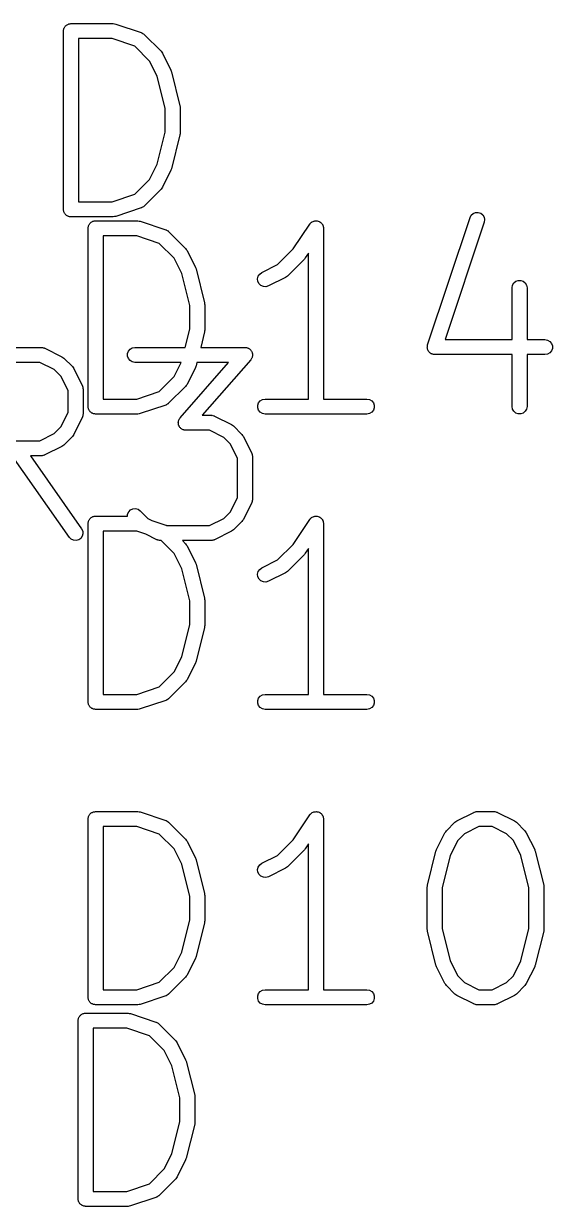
# Model space of a CAD drawing. Extents: x 0 to 76, y -93 to 10.
# Drawn here: x 16.44 to 20.02, y -63.99 to -55.99 of the extents above; entities that cross this region are included whole.
import ezdxf

# ---------------------------------------------------------------- set-up
doc = ezdxf.new("R2010")
doc.units = 0
doc.header["$MEASUREMENT"] = 0
doc.layers.add('BLACK', color=7, linetype='CONTINUOUS')

msp = doc.modelspace()

# ---------------------------------------------------------------- linework, layer by layer
at = {"layer": 'Black'}
for p, q in [((16.7047, -56.036), (16.7055, -56.0317)), ((16.7047, -57.2425), (16.7047, -56.036)), ((16.7055, -56.0272), (16.707, -56.0231)), ((16.7055, -56.0317), (16.7055, -56.0272)), ((16.707, -56.0231), (16.7078, -56.0187)), ((16.7078, -56.0187), (16.71, -56.0148)), ((16.71, -56.0148), (16.7116, -56.0106)), ((16.7116, -56.0106), (16.7144, -56.0072)), ((16.7144, -56.0072), (16.7166, -56.0034)), ((16.7166, -56.0034), (16.72, -56.0005)), ((16.72, -56.0005), (16.7229, -55.9971)), ((16.7229, -55.9971), (16.7267, -55.9949)), ((16.7267, -55.9949), (16.7301, -55.9921)), ((16.7301, -55.9921), (16.7343, -55.9905)), ((16.7343, -55.9905), (16.7382, -55.9883)), ((16.7382, -55.9883), (16.7425, -55.9875)), ((16.7425, -55.9875), (16.7467, -55.986)), ((16.7467, -55.986), (16.7512, -55.986)), ((16.7512, -55.986), (16.7555, -55.9852)), ((16.7555, -55.9852), (17.0428, -55.9852)), ((17.0428, -55.9852), (17.0508, -55.9867)), ((17.0508, -55.9867), (17.0589, -55.9879)), ((17.0589, -55.9879), (17.2312, -56.0453)), ((17.2312, -56.0453), (17.2338, -56.0467)), ((17.2338, -56.0467), (17.2366, -56.0475)), ((17.2366, -56.0475), (17.2415, -56.0509)), ((17.2415, -56.0509), (17.2467, -56.0537)), ((17.2467, -56.0537), (17.2487, -56.0559)), ((17.2487, -56.0559), (17.2511, -56.0576)), ((16.8063, -56.0868), (16.8063, -57.1917)), ((17.0346, -56.0868), (16.8063, -56.0868)), ((17.1877, -56.1379), (17.0346, -56.0868)), ((17.2511, -56.0576), (17.366, -56.1725)), ((17.2883, -56.2385), (17.1877, -56.1379)), ((17.366, -56.1725), (17.3707, -56.1792)), ((17.3707, -56.1792), (17.3755, -56.1857)), ((17.3755, -56.1857), (17.433, -56.3006)), ((17.3396, -56.341), (17.2883, -56.2385)), ((17.3942, -56.5594), (17.3396, -56.341)), ((17.433, -56.3006), (17.4345, -56.3059)), ((17.4345, -56.3059), (17.4368, -56.311)), ((17.4368, -56.311), (17.4943, -56.5408)), ((17.3942, -56.7192), (17.3942, -56.5594)), ((17.4943, -56.5408), (17.4947, -56.547)), ((17.4947, -56.547), (17.4958, -56.5531)), ((17.4958, -56.5531), (17.4958, -56.7255)), ((17.3396, -56.9376), (17.3942, -56.7192)), ((17.4943, -56.7378), (17.4368, -56.9676)), ((17.4947, -56.7316), (17.4943, -56.7378)), ((17.4958, -56.7255), (17.4947, -56.7316)), ((17.2883, -57.0401), (17.3396, -56.9376)), ((17.433, -56.978), (17.3755, -57.0929)), ((17.4345, -56.9727), (17.433, -56.978)), ((17.4368, -56.9676), (17.4345, -56.9727)), ((17.1877, -57.1407), (17.2883, -57.0401)), ((17.3755, -57.0929), (17.3707, -57.0994)), ((17.0346, -57.1917), (17.1877, -57.1407)), ((17.366, -57.1061), (17.2511, -57.221)), ((17.3707, -57.0994), (17.366, -57.1061)), ((16.7055, -57.2469), (16.7047, -57.2425)), ((16.7055, -57.2514), (16.7055, -57.2469)), ((16.707, -57.2555), (16.7055, -57.2514)), ((16.7078, -57.2599), (16.707, -57.2555)), ((16.8063, -57.1917), (17.0346, -57.1917)), ((17.2312, -57.2333), (17.0589, -57.2907)), ((17.2338, -57.2319), (17.2312, -57.2333)), ((17.2366, -57.2311), (17.2338, -57.2319)), ((17.2415, -57.2277), (17.2366, -57.2311)), ((17.2467, -57.2249), (17.2415, -57.2277)), ((17.2487, -57.2227), (17.2467, -57.2249)), ((17.2511, -57.221), (17.2487, -57.2227)), ((16.71, -57.2638), (16.7078, -57.2599)), ((16.7116, -57.2679), (16.71, -57.2638)), ((16.7144, -57.2714), (16.7116, -57.2679)), ((16.7166, -57.2752), (16.7144, -57.2714)), ((16.72, -57.2781), (16.7166, -57.2752)), ((16.7229, -57.2815), (16.72, -57.2781)), ((16.7267, -57.2837), (16.7229, -57.2815)), ((16.7301, -57.2865), (16.7267, -57.2837)), ((16.7343, -57.2881), (16.7301, -57.2865)), ((16.7382, -57.2903), (16.7343, -57.2881)), ((16.7425, -57.2911), (16.7382, -57.2903)), ((16.7467, -57.2926), (16.7425, -57.2911)), ((16.7512, -57.2926), (16.7467, -57.2926)), ((16.7555, -57.2933), (16.7512, -57.2926)), ((17.0428, -57.2933), (16.7555, -57.2933)), ((16.8833, -57.3384), (16.8868, -57.3355)), ((16.8868, -57.3355), (16.8896, -57.3321)), ((16.8896, -57.3321), (16.8935, -57.3299)), ((16.8935, -57.3299), (16.8969, -57.3271)), ((16.8969, -57.3271), (16.901, -57.3255)), ((16.901, -57.3255), (16.9049, -57.3233)), ((16.9049, -57.3233), (16.9093, -57.3225)), ((16.9093, -57.3225), (16.9134, -57.321)), ((16.9134, -57.321), (16.9179, -57.321)), ((16.9179, -57.321), (16.9223, -57.3202)), ((16.9223, -57.3202), (17.2095, -57.3202)), ((17.0508, -57.2919), (17.0428, -57.2933)), ((17.0589, -57.2907), (17.0508, -57.2919)), ((17.2095, -57.3202), (17.2175, -57.3217)), ((17.2175, -57.3217), (17.2256, -57.3229)), ((17.2256, -57.3229), (17.3979, -57.3803)), ((18.3771, -57.3384), (18.3818, -57.3345)), ((18.3818, -57.3345), (18.3859, -57.3301)), ((18.3859, -57.3301), (18.3885, -57.3289)), ((18.3885, -57.3289), (18.3906, -57.3271)), ((18.3906, -57.3271), (18.3963, -57.325)), ((18.3963, -57.325), (18.4018, -57.3223)), ((18.4018, -57.3223), (18.4046, -57.322)), ((18.4046, -57.322), (18.4072, -57.321)), ((18.4072, -57.321), (18.4133, -57.321)), ((18.4133, -57.321), (18.4193, -57.3204)), ((18.4193, -57.3204), (18.422, -57.321)), ((18.422, -57.321), (18.4248, -57.321)), ((18.4248, -57.321), (18.4305, -57.3231)), ((18.4305, -57.3231), (18.4364, -57.3245)), ((18.4364, -57.3245), (18.4388, -57.3261)), ((18.4388, -57.3261), (18.4414, -57.3271)), ((18.4414, -57.3271), (18.4461, -57.331)), ((18.4461, -57.331), (18.4511, -57.3343)), ((18.4511, -57.3343), (18.4528, -57.3366)), ((18.4528, -57.3366), (18.4549, -57.3384)), ((19.1722, -58.1593), (19.4594, -57.2975)), ((19.5558, -57.3297), (19.2908, -58.1246)), ((19.4594, -57.2975), (19.4678, -57.282)), ((19.4678, -57.282), (19.481, -57.2703)), ((19.481, -57.2703), (19.4974, -57.2638)), ((19.4974, -57.2638), (19.5151, -57.2633)), ((19.5151, -57.2633), (19.5318, -57.2689)), ((19.5318, -57.2689), (19.5456, -57.2799)), ((19.5456, -57.2799), (19.5549, -57.2949)), ((19.5549, -57.2949), (19.5584, -57.3122)), ((19.5584, -57.3122), (19.5558, -57.3297)), ((16.8715, -57.371), (16.8722, -57.3667)), ((16.8715, -58.5775), (16.8715, -57.371)), ((16.8722, -57.3622), (16.8738, -57.3581)), ((16.8722, -57.3667), (16.8722, -57.3622)), ((16.8738, -57.3581), (16.8745, -57.3537)), ((16.8745, -57.3537), (16.8767, -57.3498)), ((16.8767, -57.3498), (16.8783, -57.3456)), ((16.8783, -57.3456), (16.8811, -57.3422)), ((16.8811, -57.3422), (16.8833, -57.3384)), ((17.3979, -57.3803), (17.4005, -57.3817)), ((17.4005, -57.3817), (17.4033, -57.3825)), ((17.4033, -57.3825), (17.4082, -57.3859)), ((17.4082, -57.3859), (17.4135, -57.3887)), ((17.4135, -57.3887), (17.4154, -57.3909)), ((17.4154, -57.3909), (17.4178, -57.3926)), ((17.4178, -57.3926), (17.5327, -57.5075)), ((18.2616, -57.511), (18.3738, -57.3429)), ((18.3738, -57.3429), (18.3757, -57.3408)), ((18.3757, -57.3408), (18.3771, -57.3384)), ((18.4549, -57.3384), (18.458, -57.3436)), ((18.458, -57.3436), (18.4616, -57.3485)), ((18.4616, -57.3485), (18.4624, -57.3512)), ((18.4624, -57.3512), (18.4638, -57.3537)), ((18.4638, -57.3537), (18.4648, -57.3596)), ((18.4648, -57.3596), (18.4665, -57.3655)), ((18.4665, -57.3655), (18.4663, -57.3683)), ((18.4663, -57.3683), (18.4668, -57.371)), ((18.4668, -57.371), (18.4668, -58.5267)), ((16.9731, -57.4218), (16.9731, -58.5267)), ((17.2013, -57.4218), (16.9731, -57.4218)), ((17.3544, -57.4729), (17.2013, -57.4218)), ((17.455, -57.5735), (17.3544, -57.4729)), ((17.5063, -57.676), (17.455, -57.5735)), ((17.5327, -57.5075), (17.5374, -57.5142)), ((17.5374, -57.5142), (17.5422, -57.5207)), ((17.5422, -57.5207), (17.5997, -57.6356)), ((18.1561, -57.6166), (18.2616, -57.511)), ((18.3399, -57.5752), (18.337, -57.5793)), ((18.3434, -57.5716), (18.3399, -57.5752)), ((18.3652, -57.5388), (18.3434, -57.5716)), ((18.3652, -58.5267), (18.3652, -57.5388)), ((17.5997, -57.6356), (17.6013, -57.6409)), ((17.6013, -57.6409), (17.6035, -57.646)), ((17.6035, -57.646), (17.661, -57.8758)), ((18.0486, -57.6703), (18.1561, -57.6166)), ((18.337, -57.5793), (18.2221, -57.6942)), ((17.5609, -57.8944), (17.5063, -57.676)), ((18.0206, -57.7127), (18.0247, -57.6956)), ((18.0226, -57.7302), (18.0206, -57.7127)), ((18.0305, -57.746), (18.0226, -57.7302)), ((18.0247, -57.6956), (18.0344, -57.6808)), ((18.0344, -57.6808), (18.0486, -57.6703)), ((18.2089, -57.7037), (18.094, -57.7612)), ((18.2155, -57.6989), (18.2089, -57.7037)), ((18.2221, -57.6942), (18.2155, -57.6989)), ((19.756, -57.7406), (19.7695, -57.7292)), ((19.7695, -57.7292), (19.7861, -57.7232)), ((19.7861, -57.7232), (19.8037, -57.7232)), ((19.8037, -57.7232), (19.8203, -57.7292)), ((19.8203, -57.7292), (19.8338, -57.7406)), ((18.0433, -57.7582), (18.0305, -57.746)), ((18.0595, -57.7652), (18.0433, -57.7582)), ((18.0771, -57.7662), (18.0595, -57.7652)), ((18.094, -57.7612), (18.0771, -57.7662)), ((19.7441, -57.7732), (19.7471, -57.7558)), ((19.7441, -58.1246), (19.7441, -57.7732)), ((19.7471, -57.7558), (19.756, -57.7406)), ((19.8338, -57.7406), (19.8426, -57.7558)), ((19.8426, -57.7558), (19.8457, -57.7732)), ((19.8457, -57.7732), (19.8457, -58.1246)), ((17.5609, -58.0542), (17.5609, -57.8944)), ((17.661, -57.8758), (17.6614, -57.882)), ((17.6614, -57.882), (17.6625, -57.8881)), ((17.6625, -57.8881), (17.6625, -58.0605)), ((17.5301, -58.1772), (17.5609, -58.0542)), ((17.661, -58.0728), (17.6349, -58.1772)), ((17.6614, -58.0666), (17.661, -58.0728)), ((17.6625, -58.0605), (17.6614, -58.0666)), ((19.2908, -58.1246), (19.7441, -58.1246)), ((19.8457, -58.1246), (19.9672, -58.1246)), ((19.9672, -58.1246), (19.9846, -58.1276)), ((19.9846, -58.1276), (19.9999, -58.1365)), ((19.9999, -58.1365), (20.0112, -58.15)), ((16.0973, -58.1772), (16.5569, -58.1772)), ((16.5569, -58.1772), (16.5598, -58.1778)), ((16.5598, -58.1778), (16.5627, -58.1776)), ((16.5627, -58.1776), (16.5684, -58.1793)), ((16.5684, -58.1793), (16.5743, -58.1803)), ((16.5743, -58.1803), (16.5768, -58.1818)), ((16.5768, -58.1818), (16.5796, -58.1826)), ((16.5796, -58.1826), (16.6945, -58.2401)), ((17.1388, -58.2192), (17.1449, -58.2026)), ((17.1449, -58.2026), (17.1562, -58.1891)), ((17.1562, -58.1891), (17.1715, -58.1803)), ((17.1715, -58.1803), (17.1889, -58.1772)), ((17.1889, -58.1772), (17.5301, -58.1772)), ((17.6349, -58.1772), (17.9357, -58.1772)), ((17.9357, -58.1772), (17.9406, -58.1781)), ((17.9406, -58.1781), (17.9456, -58.1782)), ((17.9456, -58.1782), (17.9493, -58.1796)), ((17.9493, -58.1796), (17.9531, -58.1803)), ((17.9531, -58.1803), (17.9574, -58.1828)), ((17.9574, -58.1828), (17.962, -58.1846)), ((17.962, -58.1846), (17.965, -58.1872)), ((17.965, -58.1872), (17.9684, -58.1891)), ((17.9684, -58.1891), (17.9716, -58.1929)), ((17.9716, -58.1929), (17.9753, -58.1962)), ((17.9753, -58.1962), (17.9772, -58.1996)), ((17.9772, -58.1996), (17.9797, -58.2026)), ((17.9797, -58.2026), (17.9814, -58.2073)), ((17.9814, -58.2073), (17.9838, -58.2117)), ((17.9838, -58.2117), (17.9844, -58.2155)), ((17.9844, -58.2155), (17.9858, -58.2192)), ((19.1696, -58.1768), (19.1703, -58.1717)), ((19.1703, -58.1804), (19.1696, -58.1768)), ((19.1703, -58.1666), (19.1716, -58.163)), ((19.1703, -58.1717), (19.1703, -58.1666)), ((19.1703, -58.1842), (19.1703, -58.1804)), ((19.1721, -58.189), (19.1703, -58.1842)), ((19.1716, -58.163), (19.1722, -58.1593)), ((19.1731, -58.1941), (19.1721, -58.189)), ((19.1751, -58.1973), (19.1731, -58.1941)), ((19.1764, -58.2008), (19.1751, -58.1973)), ((19.1797, -58.2047), (19.1764, -58.2008)), ((19.1823, -58.2091), (19.1797, -58.2047)), ((19.1853, -58.2114), (19.1823, -58.2091)), ((19.1877, -58.2143), (19.1853, -58.2114)), ((19.1922, -58.2169), (19.1877, -58.2143)), ((19.1962, -58.2201), (19.1922, -58.2169)), ((19.9999, -58.2143), (19.9846, -58.2231)), ((20.0112, -58.2008), (19.9999, -58.2143)), ((20.0112, -58.15), (20.0173, -58.1666)), ((20.0173, -58.1842), (20.0112, -58.2008)), ((20.0173, -58.1666), (20.0173, -58.1842)), ((16.5449, -58.2788), (16.1481, -58.2788)), ((16.6417, -58.3273), (16.5449, -58.2788)), ((16.6945, -58.2401), (16.701, -58.2449)), ((16.701, -58.2449), (16.7077, -58.2496)), ((16.7077, -58.2496), (16.7652, -58.307)), ((17.1388, -58.2369), (17.1388, -58.2192)), ((17.1449, -58.2534), (17.1388, -58.2369)), ((17.1562, -58.267), (17.1449, -58.2534)), ((17.1715, -58.2758), (17.1562, -58.267)), ((17.1889, -58.2788), (17.1715, -58.2758)), ((17.5032, -58.2788), (17.1889, -58.2788)), ((17.455, -58.3751), (17.5032, -58.2788)), ((17.4953, -58.6542), (17.8238, -58.2788)), ((17.6095, -58.2788), (17.6035, -58.3026)), ((17.8238, -58.2788), (17.6095, -58.2788)), ((17.974, -58.2615), (17.6455, -58.6369)), ((17.9765, -58.2573), (17.974, -58.2615)), ((17.9797, -58.2534), (17.9765, -58.2573)), ((17.9811, -58.2498), (17.9797, -58.2534)), ((17.9831, -58.2464), (17.9811, -58.2498)), ((17.9841, -58.2415), (17.9831, -58.2464)), ((17.9858, -58.2369), (17.9841, -58.2415)), ((17.9858, -58.2192), (17.9858, -58.2242)), ((17.9858, -58.2242), (17.9865, -58.2291)), ((17.9865, -58.2291), (17.9858, -58.2329)), ((17.9858, -58.2329), (17.9858, -58.2369)), ((19.1997, -58.2212), (19.1962, -58.2201)), ((19.203, -58.2231), (19.1997, -58.2212)), ((19.208, -58.224), (19.203, -58.2231)), ((19.2129, -58.2256), (19.208, -58.224)), ((19.2167, -58.2255), (19.2129, -58.2256)), ((19.2204, -58.2262), (19.2167, -58.2255)), ((19.7441, -58.2262), (19.2204, -58.2262)), ((19.7441, -58.5775), (19.7441, -58.2262)), ((19.9672, -58.2262), (19.8457, -58.2262)), ((19.8457, -58.2262), (19.8457, -58.5775)), ((19.9846, -58.2231), (19.9672, -58.2262)), ((16.6875, -58.373), (16.6417, -58.3273)), ((16.7359, -58.4698), (16.6875, -58.373)), ((16.7652, -58.307), (16.7698, -58.3137)), ((16.7698, -58.3137), (16.7747, -58.3202)), ((16.7747, -58.3202), (16.8321, -58.4351)), ((17.3544, -58.4757), (17.455, -58.3751)), ((17.5997, -58.313), (17.5422, -58.4279)), ((17.6013, -58.3077), (17.5997, -58.313)), ((17.6035, -58.3026), (17.6013, -58.3077)), ((16.8321, -58.4351), (16.833, -58.4379)), ((16.833, -58.4379), (16.8344, -58.4405)), ((16.8344, -58.4405), (16.8355, -58.4463)), ((16.8355, -58.4463), (16.8372, -58.452)), ((16.8372, -58.452), (16.837, -58.455)), ((16.837, -58.455), (16.8375, -58.4579)), ((16.8375, -58.4579), (16.8375, -58.6302)), ((17.5327, -58.4411), (17.4178, -58.556)), ((17.5374, -58.4344), (17.5327, -58.4411)), ((17.5422, -58.4279), (17.5374, -58.4344)), ((16.7359, -58.6182), (16.7359, -58.4698)), ((16.9731, -58.5267), (17.2013, -58.5267)), ((17.2013, -58.5267), (17.3544, -58.4757)), ((18.0273, -58.5521), (18.0387, -58.5386)), ((18.0387, -58.5386), (18.0539, -58.5298)), ((18.0539, -58.5298), (18.0713, -58.5267)), ((18.0713, -58.5267), (18.3652, -58.5267)), ((18.4668, -58.5267), (18.7607, -58.5267)), ((18.7607, -58.5267), (18.7781, -58.5298)), ((18.7781, -58.5298), (18.7934, -58.5386)), ((18.7934, -58.5386), (18.8047, -58.5521)), ((16.6875, -58.715), (16.7359, -58.6182)), ((16.8722, -58.5819), (16.8715, -58.5775)), ((16.8722, -58.5864), (16.8722, -58.5819)), ((16.8738, -58.5905), (16.8722, -58.5864)), ((16.8745, -58.5949), (16.8738, -58.5905)), ((16.8767, -58.5988), (16.8745, -58.5949)), ((16.8783, -58.6029), (16.8767, -58.5988)), ((16.8811, -58.6064), (16.8783, -58.6029)), ((16.8833, -58.6102), (16.8811, -58.6064)), ((16.8868, -58.6131), (16.8833, -58.6102)), ((16.8896, -58.6165), (16.8868, -58.6131)), ((16.8935, -58.6187), (16.8896, -58.6165)), ((16.8969, -58.6215), (16.8935, -58.6187)), ((17.3979, -58.5683), (17.2256, -58.6257)), ((17.4005, -58.5669), (17.3979, -58.5683)), ((17.4033, -58.5661), (17.4005, -58.5669)), ((17.4082, -58.5627), (17.4033, -58.5661)), ((17.4135, -58.5599), (17.4082, -58.5627)), ((17.4154, -58.5577), (17.4135, -58.5599)), ((17.4178, -58.556), (17.4154, -58.5577)), ((18.0213, -58.5687), (18.0273, -58.5521)), ((18.0213, -58.5864), (18.0213, -58.5687)), ((18.0273, -58.6029), (18.0213, -58.5864)), ((18.0387, -58.6165), (18.0273, -58.6029)), ((18.0539, -58.6253), (18.0387, -58.6165)), ((18.7934, -58.6165), (18.7781, -58.6253)), ((18.8047, -58.6029), (18.7934, -58.6165)), ((18.8047, -58.5521), (18.8108, -58.5687)), ((18.8108, -58.5864), (18.8047, -58.6029)), ((18.8108, -58.5687), (18.8108, -58.5864)), ((19.7471, -58.5949), (19.7441, -58.5775)), ((19.756, -58.6102), (19.7471, -58.5949)), ((19.7695, -58.6215), (19.756, -58.6102)), ((19.8338, -58.6102), (19.8203, -58.6215)), ((19.8426, -58.5949), (19.8338, -58.6102)), ((19.8457, -58.5775), (19.8426, -58.5949)), ((16.8321, -58.6529), (16.7747, -58.7678)), ((16.833, -58.6501), (16.8321, -58.6529)), ((16.8344, -58.6476), (16.833, -58.6501)), ((16.8355, -58.6417), (16.8344, -58.6476)), ((16.8372, -58.636), (16.8355, -58.6417)), ((16.8375, -58.6302), (16.837, -58.6331)), ((16.837, -58.6331), (16.8372, -58.636)), ((16.901, -58.6231), (16.8969, -58.6215)), ((16.9049, -58.6253), (16.901, -58.6231)), ((16.9093, -58.6261), (16.9049, -58.6253)), ((16.9134, -58.6276), (16.9093, -58.6261)), ((16.9179, -58.6276), (16.9134, -58.6276)), ((16.9223, -58.6283), (16.9179, -58.6276)), ((17.2095, -58.6283), (16.9223, -58.6283)), ((17.2175, -58.6269), (17.2095, -58.6283)), ((17.2256, -58.6257), (17.2175, -58.6269)), ((17.4828, -58.6866), (17.4835, -58.6828)), ((17.4835, -58.6915), (17.4828, -58.6866)), ((17.4835, -58.6788), (17.4852, -58.6742)), ((17.4835, -58.6828), (17.4835, -58.6788)), ((17.4835, -58.6965), (17.4835, -58.6915)), ((17.4849, -58.7002), (17.4835, -58.6965)), ((17.4852, -58.6742), (17.4862, -58.6693)), ((17.4862, -58.6693), (17.4882, -58.666)), ((17.4882, -58.666), (17.4896, -58.6623)), ((17.4896, -58.6623), (17.4928, -58.6585)), ((17.4928, -58.6585), (17.4953, -58.6542)), ((17.6455, -58.6369), (17.7059, -58.6369)), ((17.7059, -58.6369), (17.7088, -58.6374)), ((17.7088, -58.6374), (17.7117, -58.6372)), ((17.7117, -58.6372), (17.7174, -58.6389)), ((17.7174, -58.6389), (17.7233, -58.6399)), ((17.7233, -58.6399), (17.7258, -58.6414)), ((17.7258, -58.6414), (17.7286, -58.6422)), ((17.7286, -58.6422), (17.8436, -58.6997)), ((18.0713, -58.6283), (18.0539, -58.6253)), ((18.7607, -58.6283), (18.0713, -58.6283)), ((18.7781, -58.6253), (18.7607, -58.6283)), ((19.7861, -58.6276), (19.7695, -58.6215)), ((19.8037, -58.6276), (19.7861, -58.6276)), ((19.8203, -58.6215), (19.8037, -58.6276)), ((16.5449, -58.8092), (16.6417, -58.7608)), ((16.6417, -58.7608), (16.6875, -58.715)), ((16.7698, -58.7744), (16.7652, -58.781)), ((16.7747, -58.7678), (16.7698, -58.7744)), ((17.4855, -58.704), (17.4849, -58.7002)), ((17.4879, -58.7084), (17.4855, -58.704)), ((17.4896, -58.7131), (17.4879, -58.7084)), ((17.4921, -58.7161), (17.4896, -58.7131)), ((17.494, -58.7195), (17.4921, -58.7161)), ((17.4977, -58.7228), (17.494, -58.7195)), ((17.5009, -58.7266), (17.4977, -58.7228)), ((17.5043, -58.7285), (17.5009, -58.7266)), ((17.5073, -58.7311), (17.5043, -58.7285)), ((17.5119, -58.7329), (17.5073, -58.7311)), ((17.5162, -58.7354), (17.5119, -58.7329)), ((17.5201, -58.7361), (17.5162, -58.7354)), ((17.5237, -58.7375), (17.5201, -58.7361)), ((17.5287, -58.7376), (17.5237, -58.7375)), ((17.5336, -58.7385), (17.5287, -58.7376)), ((17.6939, -58.7385), (17.5336, -58.7385)), ((17.7907, -58.7869), (17.6939, -58.7385)), ((17.8436, -58.6997), (17.8501, -58.7045)), ((17.8501, -58.7045), (17.8568, -58.7092)), ((17.8568, -58.7092), (17.9142, -58.7666)), ((17.9142, -58.7666), (17.9189, -58.7733)), ((17.9189, -58.7733), (17.9237, -58.7799)), ((16.1481, -58.8092), (16.5449, -58.8092)), ((16.6945, -58.848), (16.5796, -58.9055)), ((16.7011, -58.8431), (16.6945, -58.848)), ((16.7077, -58.8385), (16.7011, -58.8431)), ((16.7652, -58.781), (16.7077, -58.8385)), ((17.8365, -58.8327), (17.7907, -58.7869)), ((17.8849, -58.9295), (17.8365, -58.8327)), ((17.9237, -58.7799), (17.9812, -58.8948)), ((16.7451, -59.4637), (16.3581, -58.9108)), ((16.5569, -58.9108), (16.4821, -58.9108)), ((16.4821, -58.9108), (16.8283, -59.4054)), ((16.5598, -58.9103), (16.5569, -58.9108)), ((16.5627, -58.9105), (16.5598, -58.9103)), ((16.5684, -58.9088), (16.5627, -58.9105)), ((16.5743, -58.9078), (16.5684, -58.9088)), ((16.5768, -58.9063), (16.5743, -58.9078)), ((16.5796, -58.9055), (16.5768, -58.9063)), ((17.8849, -59.1927), (17.8849, -58.9295)), ((17.9812, -58.8948), (17.982, -58.8976)), ((17.982, -58.8976), (17.9835, -58.9001)), ((17.9835, -58.9001), (17.9845, -58.906)), ((17.9845, -58.906), (17.9862, -58.9117)), ((17.9862, -58.9117), (17.986, -58.9146)), ((17.986, -58.9146), (17.9865, -58.9175)), ((17.9865, -58.9175), (17.9865, -59.2047)), ((17.8365, -59.2896), (17.8849, -59.1927)), ((17.9812, -59.2275), (17.9237, -59.3424)), ((17.982, -59.2246), (17.9812, -59.2275)), ((17.9835, -59.2221), (17.982, -59.2246)), ((17.9845, -59.2163), (17.9835, -59.2221)), ((17.9862, -59.2105), (17.9845, -59.2163)), ((17.9865, -59.2047), (17.986, -59.2076)), ((17.986, -59.2076), (17.9862, -59.2105)), ((16.8811, -59.3422), (16.8833, -59.3384)), ((16.8833, -59.3384), (16.8868, -59.3355)), ((16.8868, -59.3355), (16.8896, -59.3321)), ((16.8896, -59.3321), (16.8935, -59.3299)), ((16.8935, -59.3299), (16.8969, -59.3271)), ((16.8969, -59.3271), (16.901, -59.3255)), ((16.901, -59.3255), (16.9049, -59.3233)), ((16.9049, -59.3233), (16.9093, -59.3225)), ((16.9093, -59.3225), (16.9134, -59.321)), ((16.9134, -59.321), (16.9179, -59.321)), ((16.9179, -59.321), (16.9223, -59.3202)), ((16.9223, -59.3202), (17.1386, -59.3202)), ((17.1386, -59.3202), (17.1398, -59.3065)), ((17.1398, -59.3065), (17.1472, -59.2905)), ((17.1472, -59.2905), (17.1597, -59.278)), ((17.1597, -59.278), (17.1757, -59.2706)), ((17.1757, -59.2706), (17.1933, -59.269)), ((17.1933, -59.269), (17.2103, -59.2736)), ((17.2103, -59.2736), (17.2248, -59.2837)), ((17.2248, -59.2837), (17.2764, -59.3353)), ((17.2764, -59.3353), (17.3031, -59.3487)), ((17.6939, -59.3837), (17.7907, -59.3353)), ((17.7907, -59.3353), (17.8365, -59.2896)), ((18.3757, -59.3408), (18.3771, -59.3384)), ((18.3771, -59.3384), (18.3818, -59.3345)), ((18.3818, -59.3345), (18.3859, -59.3301)), ((18.3859, -59.3301), (18.3885, -59.3289)), ((18.3885, -59.3289), (18.3906, -59.3271)), ((18.3906, -59.3271), (18.3963, -59.325)), ((18.3963, -59.325), (18.4018, -59.3223)), ((18.4018, -59.3223), (18.4046, -59.322)), ((18.4046, -59.322), (18.4072, -59.321)), ((18.4072, -59.321), (18.4133, -59.321)), ((18.4133, -59.321), (18.4193, -59.3204)), ((18.4193, -59.3204), (18.422, -59.321)), ((18.422, -59.321), (18.4248, -59.321)), ((18.4248, -59.321), (18.4305, -59.3231)), ((18.4305, -59.3231), (18.4364, -59.3245)), ((18.4364, -59.3245), (18.4388, -59.3261)), ((18.4388, -59.3261), (18.4414, -59.3271)), ((18.4414, -59.3271), (18.4461, -59.331)), ((18.4461, -59.331), (18.4511, -59.3343)), ((18.4511, -59.3343), (18.4528, -59.3366)), ((18.4528, -59.3366), (18.4549, -59.3384)), ((18.4549, -59.3384), (18.458, -59.3436)), ((16.8283, -59.4054), (16.8358, -59.4214)), ((16.8715, -59.371), (16.8722, -59.3667)), ((16.8715, -60.5775), (16.8715, -59.371)), ((16.8722, -59.3622), (16.8738, -59.3581)), ((16.8722, -59.3667), (16.8722, -59.3622)), ((16.8738, -59.3581), (16.8745, -59.3537)), ((16.8745, -59.3537), (16.8767, -59.3498)), ((16.8767, -59.3498), (16.8783, -59.3456)), ((16.8783, -59.3456), (16.8811, -59.3422)), ((17.3031, -59.3487), (17.3979, -59.3803)), ((17.3979, -59.3803), (17.4005, -59.3817)), ((17.4005, -59.3817), (17.4033, -59.3825)), ((17.4033, -59.3825), (17.4052, -59.3837)), ((17.4052, -59.3837), (17.6939, -59.3837)), ((17.8501, -59.4177), (17.8436, -59.4225)), ((17.8568, -59.413), (17.8501, -59.4177)), ((17.9142, -59.3556), (17.8568, -59.413)), ((17.9189, -59.3489), (17.9142, -59.3556)), ((17.9237, -59.3424), (17.9189, -59.3489)), ((18.2616, -59.511), (18.3738, -59.3429)), ((18.3738, -59.3429), (18.3757, -59.3408)), ((18.458, -59.3436), (18.4616, -59.3485)), ((18.4616, -59.3485), (18.4624, -59.3512)), ((18.4624, -59.3512), (18.4638, -59.3537)), ((18.4638, -59.3537), (18.4648, -59.3596)), ((18.4648, -59.3596), (18.4665, -59.3655)), ((18.4665, -59.3655), (18.4663, -59.3683)), ((18.4663, -59.3683), (18.4668, -59.371)), ((18.4668, -59.371), (18.4668, -60.5267)), ((16.7575, -59.4762), (16.7451, -59.4637)), ((16.7735, -59.4836), (16.7575, -59.4762)), ((16.7911, -59.4852), (16.7735, -59.4836)), ((16.8082, -59.4806), (16.7911, -59.4852)), ((16.8226, -59.4705), (16.8082, -59.4806)), ((16.8327, -59.456), (16.8226, -59.4705)), ((16.8373, -59.439), (16.8327, -59.456)), ((16.8358, -59.4214), (16.8373, -59.439)), ((16.9731, -59.4218), (16.9731, -60.5267)), ((17.2013, -59.4218), (16.9731, -59.4218)), ((17.2641, -59.4428), (17.2013, -59.4218)), ((17.3385, -59.48), (17.2641, -59.4428)), ((17.3413, -59.4808), (17.3385, -59.48)), ((17.3438, -59.4823), (17.3413, -59.4808)), ((17.3497, -59.4833), (17.3438, -59.4823)), ((17.3554, -59.485), (17.3497, -59.4833)), ((17.3583, -59.4848), (17.3554, -59.485)), ((17.3612, -59.4853), (17.3583, -59.4848)), ((17.3669, -59.4853), (17.3612, -59.4853)), ((17.455, -59.5735), (17.3669, -59.4853)), ((17.7059, -59.4853), (17.5106, -59.4853)), ((17.5106, -59.4853), (17.5327, -59.5075)), ((17.7088, -59.4848), (17.7059, -59.4853)), ((17.7117, -59.485), (17.7088, -59.4848)), ((17.7174, -59.4833), (17.7117, -59.485)), ((17.7233, -59.4823), (17.7174, -59.4833)), ((17.7258, -59.4808), (17.7233, -59.4823)), ((17.7286, -59.48), (17.7258, -59.4808)), ((17.8436, -59.4225), (17.7286, -59.48)), ((17.5063, -59.676), (17.455, -59.5735)), ((17.5327, -59.5075), (17.5374, -59.5142)), ((17.5374, -59.5142), (17.5422, -59.5207)), ((17.5422, -59.5207), (17.5997, -59.6356)), ((18.1561, -59.6166), (18.2616, -59.511)), ((18.337, -59.5793), (18.2221, -59.6942)), ((18.3399, -59.5752), (18.337, -59.5793)), ((18.3434, -59.5716), (18.3399, -59.5752)), ((18.3652, -59.5388), (18.3434, -59.5716)), ((18.3652, -60.5267), (18.3652, -59.5388)), ((17.5997, -59.6356), (17.6013, -59.6409)), ((17.6013, -59.6409), (17.6035, -59.646)), ((17.6035, -59.646), (17.661, -59.8758)), ((18.0486, -59.6703), (18.1561, -59.6166)), ((17.5609, -59.8944), (17.5063, -59.676)), ((18.0206, -59.7127), (18.0247, -59.6956)), ((18.0226, -59.7302), (18.0206, -59.7127)), ((18.0305, -59.746), (18.0226, -59.7302)), ((18.0247, -59.6956), (18.0344, -59.6808)), ((18.0344, -59.6808), (18.0486, -59.6703)), ((18.2089, -59.7037), (18.094, -59.7612)), ((18.2155, -59.6989), (18.2089, -59.7037)), ((18.2221, -59.6942), (18.2155, -59.6989)), ((18.0433, -59.7582), (18.0305, -59.746)), ((18.0595, -59.7652), (18.0433, -59.7582)), ((18.0771, -59.7662), (18.0595, -59.7652)), ((18.094, -59.7612), (18.0771, -59.7662)), ((17.5609, -60.0542), (17.5609, -59.8944)), ((17.661, -59.8758), (17.6614, -59.882)), ((17.6614, -59.882), (17.6625, -59.8881)), ((17.6625, -59.8881), (17.6625, -60.0605)), ((17.5063, -60.2726), (17.5609, -60.0542)), ((17.6625, -60.0605), (17.6614, -60.0666)), ((17.661, -60.0728), (17.6035, -60.3026)), ((17.6614, -60.0666), (17.661, -60.0728)), ((17.455, -60.3751), (17.5063, -60.2726)), ((17.3544, -60.4757), (17.455, -60.3751)), ((17.5997, -60.313), (17.5422, -60.4279)), ((17.6013, -60.3077), (17.5997, -60.313)), ((17.6035, -60.3026), (17.6013, -60.3077)), ((17.5327, -60.4411), (17.4178, -60.556)), ((17.5374, -60.4344), (17.5327, -60.4411)), ((17.5422, -60.4279), (17.5374, -60.4344)), ((16.9731, -60.5267), (17.2013, -60.5267)), ((17.2013, -60.5267), (17.3544, -60.4757)), ((18.0273, -60.5521), (18.0387, -60.5386)), ((18.0387, -60.5386), (18.0539, -60.5298)), ((18.0539, -60.5298), (18.0713, -60.5267)), ((18.0713, -60.5267), (18.3652, -60.5267)), ((18.4668, -60.5267), (18.7607, -60.5267)), ((18.7607, -60.5267), (18.7781, -60.5298)), ((18.7781, -60.5298), (18.7934, -60.5386)), ((18.7934, -60.5386), (18.8047, -60.5521)), ((16.8722, -60.5819), (16.8715, -60.5775)), ((16.8722, -60.5864), (16.8722, -60.5819)), ((16.8738, -60.5905), (16.8722, -60.5864)), ((16.8745, -60.5949), (16.8738, -60.5905)), ((16.8767, -60.5988), (16.8745, -60.5949)), ((16.8783, -60.6029), (16.8767, -60.5988)), ((16.8811, -60.6064), (16.8783, -60.6029)), ((16.8833, -60.6102), (16.8811, -60.6064)), ((16.8868, -60.6131), (16.8833, -60.6102)), ((16.8896, -60.6165), (16.8868, -60.6131)), ((16.8935, -60.6187), (16.8896, -60.6165)), ((16.8969, -60.6215), (16.8935, -60.6187)), ((17.3979, -60.5683), (17.2256, -60.6257)), ((17.4005, -60.5669), (17.3979, -60.5683)), ((17.4033, -60.5661), (17.4005, -60.5669)), ((17.4082, -60.5627), (17.4033, -60.5661)), ((17.4135, -60.5599), (17.4082, -60.5627)), ((17.4154, -60.5577), (17.4135, -60.5599)), ((17.4178, -60.556), (17.4154, -60.5577)), ((18.0213, -60.5687), (18.0273, -60.5521)), ((18.0213, -60.5864), (18.0213, -60.5687)), ((18.0273, -60.6029), (18.0213, -60.5864)), ((18.0387, -60.6165), (18.0273, -60.6029)), ((18.0539, -60.6253), (18.0387, -60.6165)), ((18.7934, -60.6165), (18.7781, -60.6253)), ((18.8047, -60.6029), (18.7934, -60.6165)), ((18.8047, -60.5521), (18.8108, -60.5687)), ((18.8108, -60.5864), (18.8047, -60.6029)), ((18.8108, -60.5687), (18.8108, -60.5864)), ((16.901, -60.6231), (16.8969, -60.6215)), ((16.9049, -60.6253), (16.901, -60.6231)), ((16.9093, -60.6261), (16.9049, -60.6253)), ((16.9134, -60.6276), (16.9093, -60.6261)), ((16.9179, -60.6276), (16.9134, -60.6276)), ((16.9223, -60.6283), (16.9179, -60.6276)), ((17.2095, -60.6283), (16.9223, -60.6283)), ((17.2175, -60.6269), (17.2095, -60.6283)), ((17.2256, -60.6257), (17.2175, -60.6269)), ((18.0713, -60.6283), (18.0539, -60.6253)), ((18.7607, -60.6283), (18.0713, -60.6283)), ((18.7781, -60.6253), (18.7607, -60.6283)), ((16.8811, -61.3422), (16.8833, -61.3384)), ((16.8833, -61.3384), (16.8868, -61.3355)), ((16.8868, -61.3355), (16.8896, -61.3321)), ((16.8896, -61.3321), (16.8935, -61.3299)), ((16.8935, -61.3299), (16.8969, -61.3271)), ((16.8969, -61.3271), (16.901, -61.3255)), ((16.901, -61.3255), (16.9049, -61.3233)), ((16.9049, -61.3233), (16.9093, -61.3225)), ((16.9093, -61.3225), (16.9134, -61.321)), ((16.9134, -61.321), (16.9179, -61.321)), ((16.9179, -61.321), (16.9223, -61.3202)), ((16.9223, -61.3202), (17.2095, -61.3202)), ((17.2095, -61.3202), (17.2175, -61.3217)), ((17.2175, -61.3217), (17.2256, -61.3229)), ((17.2256, -61.3229), (17.3979, -61.3803)), ((18.3738, -61.3429), (18.3757, -61.3408)), ((18.3757, -61.3408), (18.3771, -61.3384)), ((18.3771, -61.3384), (18.3818, -61.3345)), ((18.3818, -61.3345), (18.3859, -61.3301)), ((18.3859, -61.3301), (18.3885, -61.3289)), ((18.3885, -61.3289), (18.3906, -61.3271)), ((18.3906, -61.3271), (18.3963, -61.325)), ((18.3963, -61.325), (18.4018, -61.3223)), ((18.4018, -61.3223), (18.4046, -61.322)), ((18.4046, -61.322), (18.4072, -61.321)), ((18.4072, -61.321), (18.4133, -61.321)), ((18.4133, -61.321), (18.4193, -61.3204)), ((18.4193, -61.3204), (18.422, -61.321)), ((18.422, -61.321), (18.4248, -61.321)), ((18.4248, -61.321), (18.4305, -61.3231)), ((18.4305, -61.3231), (18.4364, -61.3245)), ((18.4364, -61.3245), (18.4388, -61.3261)), ((18.4388, -61.3261), (18.4414, -61.3271)), ((18.4414, -61.3271), (18.4461, -61.331)), ((18.4461, -61.331), (18.4511, -61.3343)), ((18.4511, -61.3343), (18.4528, -61.3366)), ((18.4528, -61.3366), (18.4549, -61.3384)), ((18.4549, -61.3384), (18.458, -61.3436)), ((19.37, -61.3831), (19.4849, -61.3256)), ((19.4849, -61.3256), (19.4877, -61.3248)), ((19.4877, -61.3248), (19.4902, -61.3233)), ((19.4902, -61.3233), (19.4961, -61.3223)), ((19.4961, -61.3223), (19.5018, -61.3206)), ((19.5018, -61.3206), (19.5047, -61.3208)), ((19.5047, -61.3208), (19.5076, -61.3202)), ((19.5076, -61.3202), (19.6225, -61.3202)), ((19.6225, -61.3202), (19.6254, -61.3208)), ((19.6254, -61.3208), (19.6283, -61.3206)), ((19.6283, -61.3206), (19.634, -61.3223)), ((19.634, -61.3223), (19.6399, -61.3233)), ((19.6399, -61.3233), (19.6424, -61.3248)), ((19.6424, -61.3248), (19.6452, -61.3256)), ((19.6452, -61.3256), (19.7601, -61.3831)), ((16.8715, -61.371), (16.8722, -61.3667)), ((16.8715, -62.5775), (16.8715, -61.371)), ((16.8722, -61.3622), (16.8738, -61.3581)), ((16.8722, -61.3667), (16.8722, -61.3622)), ((16.8738, -61.3581), (16.8745, -61.3537)), ((16.8745, -61.3537), (16.8767, -61.3498)), ((16.8767, -61.3498), (16.8783, -61.3456)), ((16.8783, -61.3456), (16.8811, -61.3422)), ((16.9731, -61.4218), (16.9731, -62.5267)), ((17.2013, -61.4218), (16.9731, -61.4218)), ((17.3544, -61.4729), (17.2013, -61.4218)), ((17.3979, -61.3803), (17.4005, -61.3817)), ((17.4005, -61.3817), (17.4033, -61.3825)), ((17.4033, -61.3825), (17.4082, -61.3859)), ((17.4082, -61.3859), (17.4135, -61.3887)), ((17.4135, -61.3887), (17.4154, -61.3909)), ((17.4154, -61.3909), (17.4178, -61.3926)), ((17.4178, -61.3926), (17.5327, -61.5075)), ((18.2616, -61.511), (18.3738, -61.3429)), ((18.458, -61.3436), (18.4616, -61.3485)), ((18.4616, -61.3485), (18.4624, -61.3512)), ((18.4624, -61.3512), (18.4638, -61.3537)), ((18.4638, -61.3537), (18.4648, -61.3596)), ((18.4648, -61.3596), (18.4665, -61.3655)), ((18.4665, -61.3655), (18.4663, -61.3683)), ((18.4663, -61.3683), (18.4668, -61.371)), ((18.4668, -61.371), (18.4668, -62.5267)), ((19.2993, -61.45), (19.3568, -61.3926)), ((19.3568, -61.3926), (19.3635, -61.3879)), ((19.3635, -61.3879), (19.37, -61.3831)), ((19.5196, -61.4218), (19.4228, -61.4703)), ((19.6105, -61.4218), (19.5196, -61.4218)), ((19.7073, -61.4703), (19.6105, -61.4218)), ((19.7601, -61.3831), (19.7667, -61.3879)), ((19.7667, -61.3879), (19.7734, -61.3926)), ((19.7734, -61.3926), (19.8308, -61.45)), ((17.455, -61.5735), (17.3544, -61.4729)), ((19.2324, -61.5781), (19.2898, -61.4632)), ((19.2898, -61.4632), (19.2947, -61.4567)), ((19.2947, -61.4567), (19.2993, -61.45)), ((19.4228, -61.4703), (19.377, -61.516)), ((19.7531, -61.516), (19.7073, -61.4703)), ((19.8308, -61.45), (19.8355, -61.4567)), ((19.8355, -61.4567), (19.8403, -61.4632)), ((19.8403, -61.4632), (19.8978, -61.5781)), ((17.5063, -61.676), (17.455, -61.5735)), ((17.5327, -61.5075), (17.5374, -61.5142)), ((17.5374, -61.5142), (17.5422, -61.5207)), ((17.5422, -61.5207), (17.5997, -61.6356)), ((18.1561, -61.6166), (18.2616, -61.511)), ((18.337, -61.5793), (18.2221, -61.6942)), ((18.3399, -61.5752), (18.337, -61.5793)), ((18.3434, -61.5716), (18.3399, -61.5752)), ((18.3652, -61.5388), (18.3434, -61.5716)), ((18.3652, -62.5267), (18.3652, -61.5388)), ((19.2308, -61.5835), (19.2324, -61.5781)), ((19.377, -61.516), (19.3257, -61.6186)), ((19.8044, -61.6186), (19.7531, -61.516)), ((19.8978, -61.5781), (19.8994, -61.5835)), ((17.5997, -61.6356), (17.6013, -61.6409)), ((17.6013, -61.6409), (17.6035, -61.646)), ((17.6035, -61.646), (17.661, -61.8758)), ((18.0486, -61.6703), (18.1561, -61.6166)), ((19.1711, -61.8183), (19.2285, -61.5885)), ((19.2285, -61.5885), (19.2308, -61.5835)), ((19.3257, -61.6186), (19.2712, -61.8369)), ((19.859, -61.8369), (19.8044, -61.6186)), ((19.8994, -61.5835), (19.9016, -61.5885)), ((19.9016, -61.5885), (19.9591, -61.8183)), ((17.5609, -61.8944), (17.5063, -61.676)), ((18.0206, -61.7127), (18.0247, -61.6956)), ((18.0226, -61.7302), (18.0206, -61.7127)), ((18.0305, -61.746), (18.0226, -61.7302)), ((18.0247, -61.6956), (18.0344, -61.6808)), ((18.0344, -61.6808), (18.0486, -61.6703)), ((18.2089, -61.7037), (18.094, -61.7612)), ((18.2155, -61.6989), (18.2089, -61.7037)), ((18.2221, -61.6942), (18.2155, -61.6989)), ((18.0433, -61.7582), (18.0305, -61.746)), ((18.0595, -61.7652), (18.0433, -61.7582)), ((18.0771, -61.7662), (18.0595, -61.7652)), ((18.094, -61.7612), (18.0771, -61.7662)), ((19.1706, -61.8245), (19.1711, -61.8183)), ((19.9591, -61.8183), (19.9595, -61.8245)), ((17.5609, -62.0542), (17.5609, -61.8944)), ((17.661, -61.8758), (17.6614, -61.882)), ((17.6614, -61.882), (17.6625, -61.8881)), ((17.6625, -61.8881), (17.6625, -62.0605)), ((19.1696, -61.8307), (19.1706, -61.8245)), ((19.1696, -62.1179), (19.1696, -61.8307)), ((19.2712, -61.8369), (19.2712, -62.1117)), ((19.859, -62.1117), (19.859, -61.8369)), ((19.9595, -61.8245), (19.9606, -61.8307)), ((19.9606, -61.8307), (19.9606, -62.1179)), ((17.5063, -62.2726), (17.5609, -62.0542)), ((17.6625, -62.0605), (17.6614, -62.0666)), ((17.661, -62.0728), (17.6035, -62.3026)), ((17.6614, -62.0666), (17.661, -62.0728)), ((19.1706, -62.1241), (19.1696, -62.1179)), ((19.1711, -62.1302), (19.1706, -62.1241)), ((19.2285, -62.3601), (19.1711, -62.1302)), ((19.2712, -62.1117), (19.3257, -62.33)), ((19.8044, -62.33), (19.859, -62.1117)), ((19.9591, -62.1302), (19.9016, -62.3601)), ((19.9595, -62.1241), (19.9591, -62.1302)), ((19.9606, -62.1179), (19.9595, -62.1241)), ((17.455, -62.3751), (17.5063, -62.2726)), ((17.6035, -62.3026), (17.6013, -62.3077)), ((17.3544, -62.4757), (17.455, -62.3751)), ((17.5997, -62.313), (17.5422, -62.4279)), ((17.6013, -62.3077), (17.5997, -62.313)), ((19.2308, -62.3651), (19.2285, -62.3601)), ((19.2324, -62.3705), (19.2308, -62.3651)), ((19.2898, -62.4854), (19.2324, -62.3705)), ((19.3257, -62.33), (19.377, -62.4326)), ((19.7531, -62.4326), (19.8044, -62.33)), ((19.8978, -62.3705), (19.8403, -62.4854)), ((19.8994, -62.3651), (19.8978, -62.3705)), ((19.9016, -62.3601), (19.8994, -62.3651)), ((17.5327, -62.4411), (17.4178, -62.556)), ((17.5374, -62.4344), (17.5327, -62.4411)), ((17.5422, -62.4279), (17.5374, -62.4344)), ((19.377, -62.4326), (19.4228, -62.4783)), ((19.7073, -62.4783), (19.7531, -62.4326)), ((16.9731, -62.5267), (17.2013, -62.5267)), ((17.2013, -62.5267), (17.3544, -62.4757)), ((18.0273, -62.5521), (18.0387, -62.5386)), ((18.0387, -62.5386), (18.0539, -62.5298)), ((18.0539, -62.5298), (18.0713, -62.5267)), ((18.0713, -62.5267), (18.3652, -62.5267)), ((18.4668, -62.5267), (18.7607, -62.5267)), ((18.7607, -62.5267), (18.7781, -62.5298)), ((18.7781, -62.5298), (18.7934, -62.5386)), ((18.7934, -62.5386), (18.8047, -62.5521)), ((19.2947, -62.4919), (19.2898, -62.4854)), ((19.2993, -62.4986), (19.2947, -62.4919)), ((19.3568, -62.556), (19.2993, -62.4986)), ((19.4228, -62.4783), (19.5196, -62.5267)), ((19.5196, -62.5267), (19.6105, -62.5267)), ((19.6105, -62.5267), (19.7073, -62.4783)), ((19.8308, -62.4986), (19.7734, -62.556)), ((19.8355, -62.4919), (19.8308, -62.4986)), ((19.8403, -62.4854), (19.8355, -62.4919)), ((16.8722, -62.5819), (16.8715, -62.5775)), ((16.8722, -62.5864), (16.8722, -62.5819)), ((16.8738, -62.5905), (16.8722, -62.5864)), ((16.8745, -62.5949), (16.8738, -62.5905)), ((16.8767, -62.5988), (16.8745, -62.5949)), ((16.8783, -62.6029), (16.8767, -62.5988)), ((16.8811, -62.6064), (16.8783, -62.6029)), ((16.8833, -62.6102), (16.8811, -62.6064)), ((16.8868, -62.6131), (16.8833, -62.6102)), ((16.8896, -62.6165), (16.8868, -62.6131)), ((16.8935, -62.6187), (16.8896, -62.6165)), ((16.8969, -62.6215), (16.8935, -62.6187)), ((16.901, -62.6231), (16.8969, -62.6215)), ((16.9049, -62.6253), (16.901, -62.6231)), ((17.3979, -62.5683), (17.2256, -62.6257)), ((17.4005, -62.5669), (17.3979, -62.5683)), ((17.4033, -62.5661), (17.4005, -62.5669)), ((17.4082, -62.5627), (17.4033, -62.5661)), ((17.4135, -62.5599), (17.4082, -62.5627)), ((17.4154, -62.5577), (17.4135, -62.5599)), ((17.4178, -62.556), (17.4154, -62.5577)), ((18.0213, -62.5687), (18.0273, -62.5521)), ((18.0213, -62.5864), (18.0213, -62.5687)), ((18.0273, -62.6029), (18.0213, -62.5864)), ((18.0387, -62.6165), (18.0273, -62.6029)), ((18.0539, -62.6253), (18.0387, -62.6165)), ((18.7934, -62.6165), (18.7781, -62.6253)), ((18.8047, -62.6029), (18.7934, -62.6165)), ((18.8047, -62.5521), (18.8108, -62.5687)), ((18.8108, -62.5864), (18.8047, -62.6029)), ((18.8108, -62.5687), (18.8108, -62.5864)), ((19.3635, -62.5607), (19.3568, -62.556)), ((19.37, -62.5655), (19.3635, -62.5607)), ((19.4849, -62.623), (19.37, -62.5655)), ((19.4877, -62.6238), (19.4849, -62.623)), ((19.6452, -62.623), (19.6424, -62.6238)), ((19.7601, -62.5655), (19.6452, -62.623)), ((19.7667, -62.5607), (19.7601, -62.5655)), ((19.7734, -62.556), (19.7667, -62.5607)), ((16.8144, -62.7072), (16.8166, -62.7034)), ((16.8166, -62.7034), (16.82, -62.7005)), ((16.82, -62.7005), (16.8229, -62.6971)), ((16.8229, -62.6971), (16.8267, -62.6949)), ((16.8267, -62.6949), (16.8301, -62.6921)), ((16.8301, -62.6921), (16.8343, -62.6905)), ((16.8343, -62.6905), (16.8382, -62.6883)), ((16.8382, -62.6883), (16.8425, -62.6875)), ((16.8425, -62.6875), (16.8467, -62.686)), ((16.8467, -62.686), (16.8512, -62.686)), ((16.8512, -62.686), (16.8555, -62.6852)), ((16.8555, -62.6852), (17.1428, -62.6852)), ((16.9093, -62.6261), (16.9049, -62.6253)), ((16.9134, -62.6276), (16.9093, -62.6261)), ((16.9179, -62.6276), (16.9134, -62.6276)), ((16.9223, -62.6283), (16.9179, -62.6276)), ((17.2095, -62.6283), (16.9223, -62.6283)), ((17.1428, -62.6852), (17.1508, -62.6867)), ((17.1508, -62.6867), (17.1589, -62.6879)), ((17.1589, -62.6879), (17.3312, -62.7453)), ((17.2175, -62.6269), (17.2095, -62.6283)), ((17.2256, -62.6257), (17.2175, -62.6269)), ((18.0713, -62.6283), (18.0539, -62.6253)), ((18.7607, -62.6283), (18.0713, -62.6283)), ((18.7781, -62.6253), (18.7607, -62.6283)), ((19.4902, -62.6253), (19.4877, -62.6238)), ((19.4961, -62.6263), (19.4902, -62.6253)), ((19.5018, -62.628), (19.4961, -62.6263)), ((19.5047, -62.6278), (19.5018, -62.628)), ((19.5076, -62.6283), (19.5047, -62.6278)), ((19.6225, -62.6283), (19.5076, -62.6283)), ((19.6254, -62.6278), (19.6225, -62.6283)), ((19.6283, -62.628), (19.6254, -62.6278)), ((19.634, -62.6263), (19.6283, -62.628)), ((19.6399, -62.6253), (19.634, -62.6263)), ((19.6424, -62.6238), (19.6399, -62.6253)), ((16.8047, -62.736), (16.8055, -62.7317)), ((16.8047, -63.9425), (16.8047, -62.736)), ((16.8055, -62.7272), (16.807, -62.7231)), ((16.8055, -62.7317), (16.8055, -62.7272)), ((16.807, -62.7231), (16.8078, -62.7187)), ((16.8078, -62.7187), (16.81, -62.7148)), ((16.81, -62.7148), (16.8116, -62.7106)), ((16.8116, -62.7106), (16.8144, -62.7072)), ((17.3312, -62.7453), (17.3338, -62.7467)), ((17.3338, -62.7467), (17.3366, -62.7475)), ((17.3366, -62.7475), (17.3415, -62.7509)), ((17.3415, -62.7509), (17.3467, -62.7537)), ((17.3467, -62.7537), (17.3487, -62.7559)), ((17.3487, -62.7559), (17.3511, -62.7576)), ((17.3511, -62.7576), (17.466, -62.8725)), ((16.9063, -62.7868), (16.9063, -63.8917)), ((17.1346, -62.7868), (16.9063, -62.7868)), ((17.2877, -62.8379), (17.1346, -62.7868)), ((17.3883, -62.9385), (17.2877, -62.8379)), ((17.4396, -63.041), (17.3883, -62.9385)), ((17.466, -62.8725), (17.4707, -62.8792)), ((17.4707, -62.8792), (17.4755, -62.8857)), ((17.4755, -62.8857), (17.533, -63.0006)), ((17.533, -63.0006), (17.5345, -63.0059)), ((17.5345, -63.0059), (17.5368, -63.011)), ((17.5368, -63.011), (17.5943, -63.2408)), ((17.4942, -63.2594), (17.4396, -63.041)), ((17.4942, -63.4192), (17.4942, -63.2594)), ((17.5943, -63.2408), (17.5947, -63.247)), ((17.5947, -63.247), (17.5958, -63.2531)), ((17.5958, -63.2531), (17.5958, -63.4255)), ((17.4396, -63.6376), (17.4942, -63.4192)), ((17.5943, -63.4378), (17.5368, -63.6676)), ((17.5947, -63.4316), (17.5943, -63.4378)), ((17.5958, -63.4255), (17.5947, -63.4316)), ((17.3883, -63.7401), (17.4396, -63.6376)), ((17.2877, -63.8407), (17.3883, -63.7401)), ((17.533, -63.678), (17.4755, -63.7929)), ((17.5345, -63.6727), (17.533, -63.678)), ((17.5368, -63.6676), (17.5345, -63.6727)), ((17.466, -63.8061), (17.3511, -63.921)), ((17.4707, -63.7994), (17.466, -63.8061)), ((17.4755, -63.7929), (17.4707, -63.7994)), ((16.9063, -63.8917), (17.1346, -63.8917)), ((17.1346, -63.8917), (17.2877, -63.8407)), ((16.8055, -63.9469), (16.8047, -63.9425)), ((16.8055, -63.9514), (16.8055, -63.9469)), ((16.807, -63.9555), (16.8055, -63.9514)), ((16.8078, -63.9599), (16.807, -63.9555)), ((16.81, -63.9638), (16.8078, -63.9599)), ((16.8116, -63.9679), (16.81, -63.9638)), ((16.8144, -63.9714), (16.8116, -63.9679)), ((16.8166, -63.9752), (16.8144, -63.9714)), ((16.82, -63.9781), (16.8166, -63.9752)), ((16.8229, -63.9815), (16.82, -63.9781)), ((16.8267, -63.9837), (16.8229, -63.9815)), ((16.8301, -63.9865), (16.8267, -63.9837)), ((17.3312, -63.9333), (17.1589, -63.9907)), ((17.3338, -63.9319), (17.3312, -63.9333)), ((17.3366, -63.9311), (17.3338, -63.9319)), ((17.3415, -63.9277), (17.3366, -63.9311)), ((17.3467, -63.9249), (17.3415, -63.9277)), ((17.3487, -63.9227), (17.3467, -63.9249)), ((17.3511, -63.921), (17.3487, -63.9227)), ((16.8343, -63.9881), (16.8301, -63.9865)), ((16.8382, -63.9903), (16.8343, -63.9881)), ((16.8425, -63.9911), (16.8382, -63.9903)), ((16.8467, -63.9926), (16.8425, -63.9911)), ((16.8512, -63.9926), (16.8467, -63.9926)), ((16.8555, -63.9933), (16.8512, -63.9926)), ((17.1428, -63.9933), (16.8555, -63.9933)), ((17.1508, -63.9919), (17.1428, -63.9933)), ((17.1589, -63.9907), (17.1508, -63.9919))]:
    msp.add_line(p, q, dxfattribs=at)

doc.saveas('drawing.dxf')
